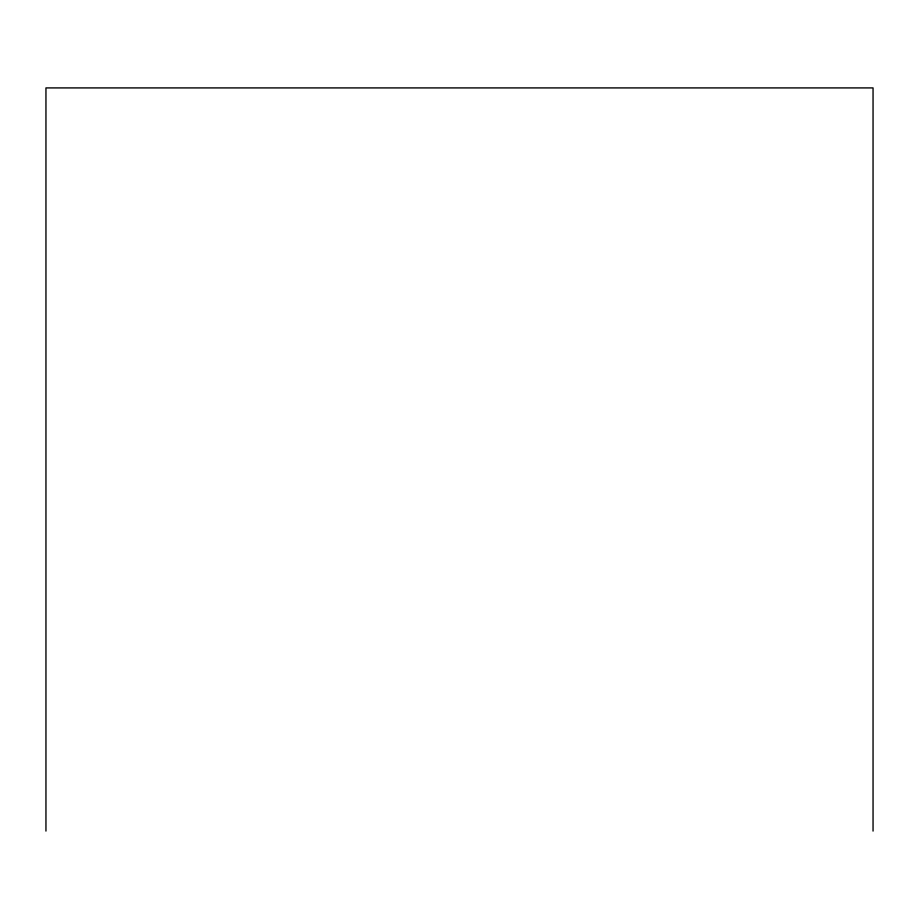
<?xml version="1.0" encoding="UTF-8"?>
<svg xmlns="http://www.w3.org/2000/svg" width="919" height="919" viewBox="0 0 919 919"><rect width="100%" height="100%" fill="white"/><g stroke="black" fill="none" stroke-linecap="round" stroke-linejoin="round"><path stroke-width="1.38" d="M873.05 831.086L873.05 87.914L45.95 87.914L45.95 831.086"/></g></svg>
